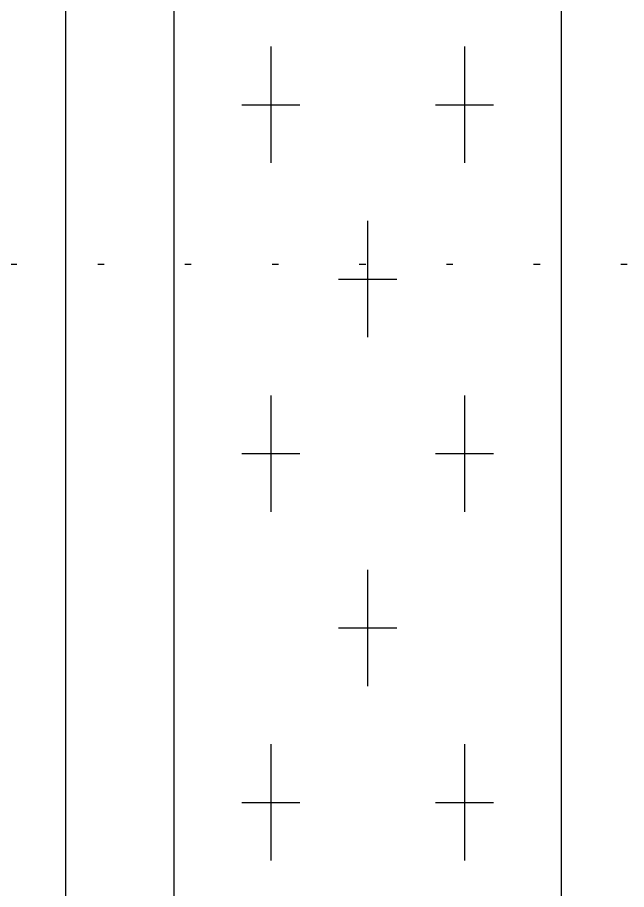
# Model space of a CAD drawing. Header units: millimetres. Extents: x -1499 to 6658, y -12483 to -6008.
# Drawn here: x 2355.41 to 2364.85, y -10826.74 to -10813.24 of the extents above; entities that cross this region are included whole.
import ezdxf

# ---------------------------------------------------------------- set-up
doc = ezdxf.new("R2010")
doc.units = ezdxf.units.MM
doc.linetypes.add('A-DOTLN01H', pattern=[0.125, 0, -0.125])
for name, color, linetype in [('32fgasdgasdf', 7, 'Continuous'), ('CR-GRID', 56, 'A-DOTLN01H'), ('수직그리드', 1, 'Continuous')]:
    doc.layers.add(name, color=color, linetype=linetype)

msp = doc.modelspace()

# ---------------------------------------------------------------- linework, layer by layer
at = {"layer": '32fgasdgasdf'}
for p, q in [((2357.837, -10785.787), (2357.837, -10948.387)), ((2363.837, -10948.387), (2363.837, -10785.787)), ((2359.337, -10813.687), (2359.337, -10815.487)), ((2362.337, -10813.687), (2362.337, -10815.487)), ((2358.887, -10814.587), (2359.787, -10814.587)), ((2361.887, -10814.587), (2362.787, -10814.587)), ((2360.837, -10816.387), (2360.837, -10818.187)), ((2360.387, -10817.287), (2361.287, -10817.287)), ((2359.337, -10819.087), (2359.337, -10820.887)), ((2362.337, -10819.087), (2362.337, -10820.887)), ((2358.887, -10819.987), (2359.787, -10819.987)), ((2361.887, -10819.987), (2362.787, -10819.987)), ((2360.837, -10821.787), (2360.837, -10823.587)), ((2360.387, -10822.687), (2361.287, -10822.687)), ((2359.337, -10824.487), (2359.337, -10826.287)), ((2362.337, -10824.487), (2362.337, -10826.287)), ((2358.887, -10825.387), (2359.787, -10825.387)), ((2361.887, -10825.387), (2362.787, -10825.387))]:
    msp.add_line(p, q, dxfattribs=at)
at = {"layer": 'CR-GRID', "linetype": 'A-DOTLN01H', "ltscale": 10}
msp.add_line((696.157, -10817.058), (6196.157, -10817.058), dxfattribs=at)
at = {"layer": '수직그리드'}
msp.add_line((2356.157, -10759.722), (2356.157, -11873.058), dxfattribs=at)

doc.saveas('drawing.dxf')
